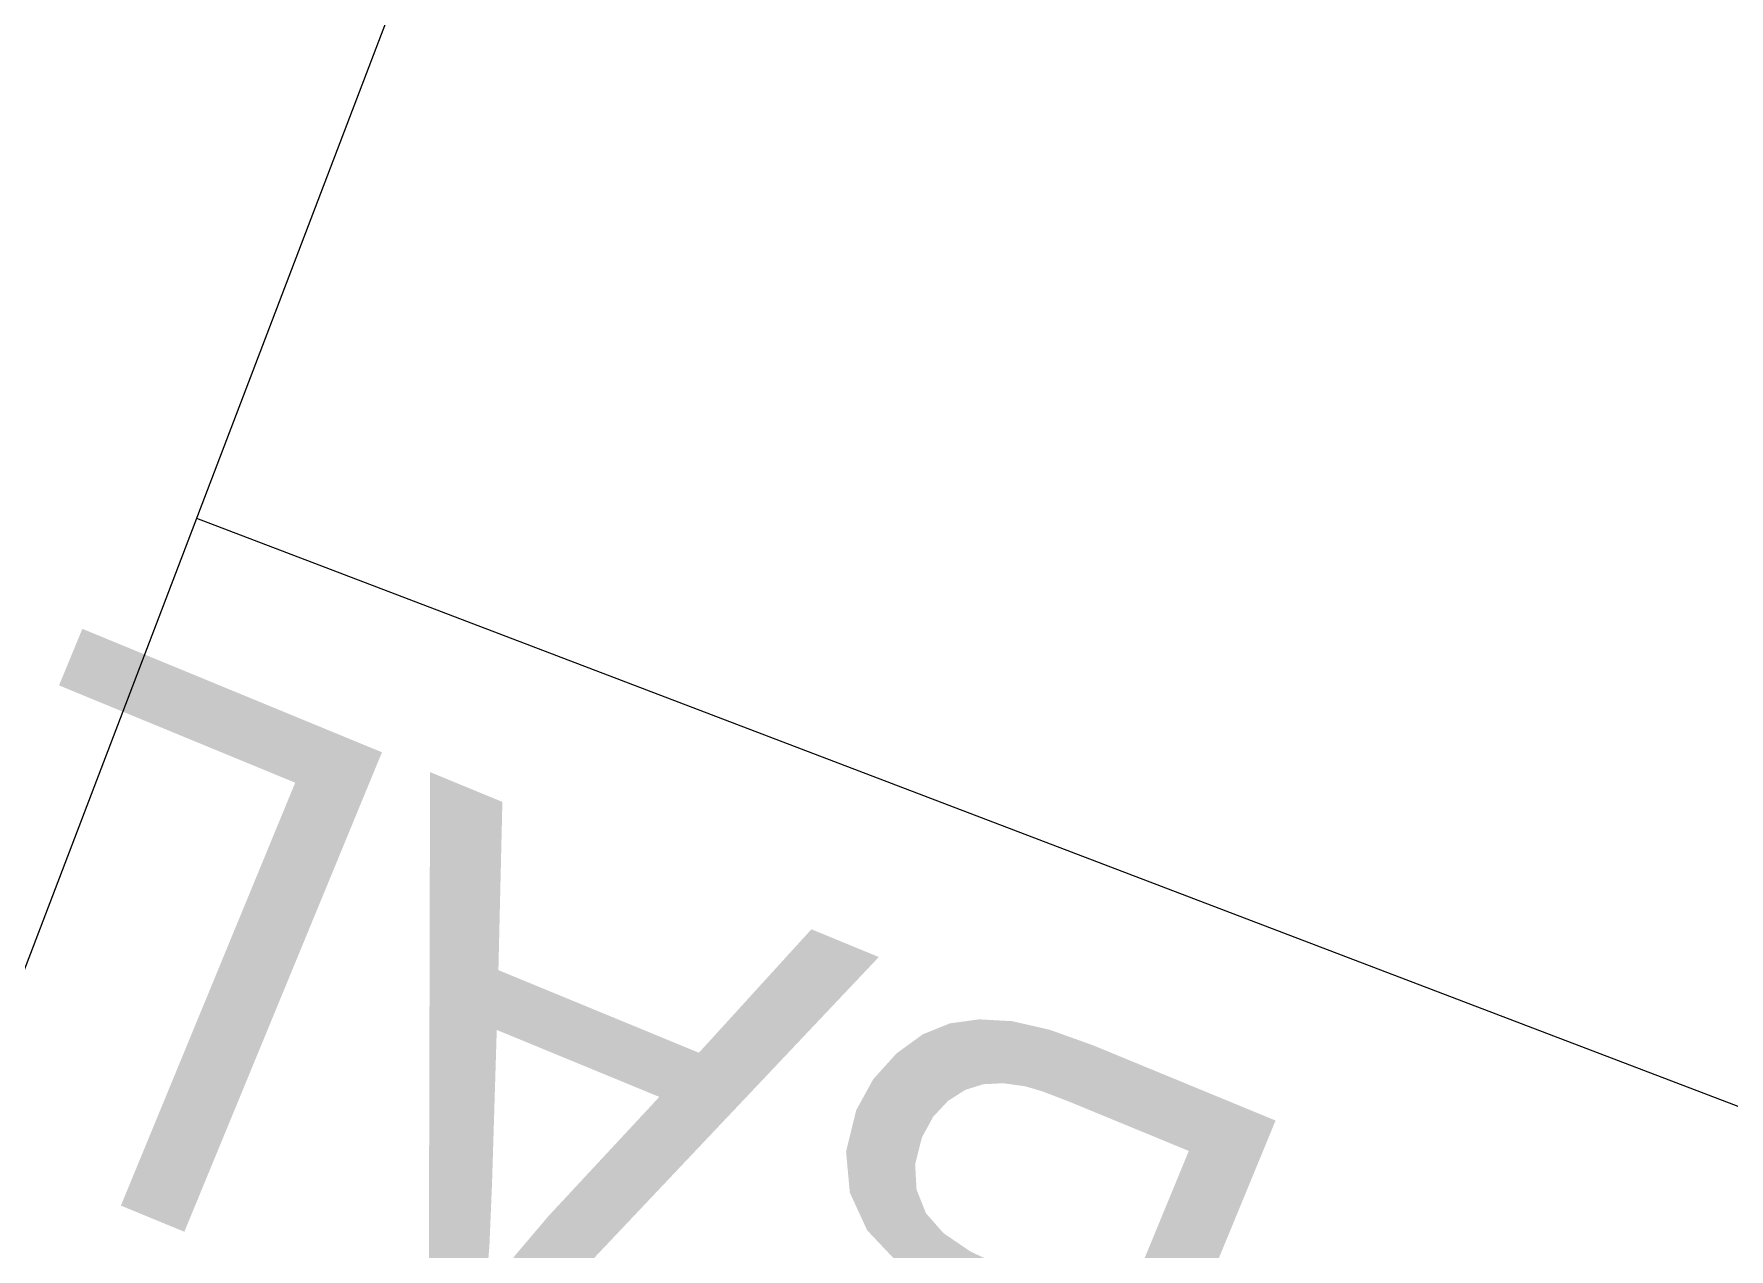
# Model space of a CAD drawing. Header units: inches. Extents: x 0.0008 to 0.0144, y 0.0003 to 0.0113.
# Drawn here: x 0.0085852 to 0.008746, y 0.0072396 to 0.0073549 of the extents above; entities that cross this region are included whole.
import ezdxf

# ---------------------------------------------------------------- set-up
doc = ezdxf.new("R2010")
doc.units = ezdxf.units.IN
doc.header["$MEASUREMENT"] = 0
doc.layers.add('Standard', color=7, linetype='Continuous')

# ---------------------------------------------------------------- blocks, each defined once
blk = doc.blocks.new('*U555')
at = {"color": 7, "linetype": 'ByBlock'}
for points in [[(0.2202672045093049, 0.1842437153758519), (0.2202556833938557, 0.1844240108162241), (0.2202672045093049, 0.1844286943719284)], [(0.2202710810448472, 0.1842461840627383), (0.2202672045093049, 0.1844286943719284), (0.2202710810448472, 0.1844302702584155)], [(0.2202884612455747, 0.1842572522634942), (0.2202710810448472, 0.1844302702584155), (0.2202884612455747, 0.1844326654219814)], [(0.220308449199582, 0.1842699811548988), (0.2202884612455747, 0.1844326654219814), (0.220308449199582, 0.1844354199597422)], [(0.2203203745167492, 0.1842737200859011), (0.220308449199582, 0.1844354199597422), (0.2203203745167492, 0.1844370633863998)], [(0.2203415567619187, 0.1842803613309139), (0.2203203745167492, 0.1844370633863998), (0.2203415567619187, 0.1844399825092954)], [(0.2203997661137673, 0.1842859761303362), (0.2203997661137673, 0.1844367648677313), (0.2204162392515472, 0.1842837126659838)], [(0.2204162392515472, 0.1842837126659838), (0.2204162392515472, 0.1844358542811824), (0.2204217508222975, 0.1842829553576868)], [(0.2204217508222975, 0.1842829553576868), (0.2204217508222975, 0.184435549617781), (0.2204530801549484, 0.1842786506023582)], [(0.2204530801549484, 0.1842786506023582), (0.2204530801549484, 0.1844283537896742), (0.2204832754664352, 0.1842695529729075)], [(0.220187619106731, 0.1837377018736956), (0.2201652085458488, 0.1843742424986391), (0.220187619106731, 0.184390515553373)], [(0.2201909656963373, 0.1841042018768227), (0.220187619106731, 0.184390515553373), (0.2201909656963373, 0.1843929456235583)], [(0.2202040362115968, 0.1841555052090582), (0.2201909656963373, 0.1843929456235583), (0.2202040362115968, 0.1844024365600563)], [(0.2202058467709996, 0.1841588359139533), (0.2202040362115968, 0.1844024365600563), (0.2202058467709996, 0.1844037512675469)], [(0.2202136230433575, 0.1841731411438), (0.2202058467709996, 0.1844037512675469), (0.2202136230433575, 0.1844069124722862)], [(0.2202260837242178, 0.1841960638110564), (0.2202136230433575, 0.1844069124722862), (0.2202260837242178, 0.1844119779794569)], [(0.2202310553609347, 0.1842052096334605), (0.2202260837242178, 0.1844119779794569), (0.2202310553609347, 0.1844139990456989)], [(0.2202523280131406, 0.1842278690681292), (0.2202310553609347, 0.1844139990456989), (0.2202523280131406, 0.1844226467892289)], [(0.2202556833938557, 0.1842314431889941), (0.2202523280131406, 0.1844226467892289), (0.2202556833938557, 0.1844240108162241)], [(0.2204832754664352, 0.1842695529729075), (0.2204832754664352, 0.184421418427421), (0.2204957745490456, 0.1842657870895148)], [(0.2204957745490456, 0.1842657870895148), (0.2204957745490456, 0.1844185475954451), (0.2205119118674651, 0.1842595937147837)], [(0.2205119118674651, 0.1842595937147837), (0.2205119118674651, 0.1844148411210448), (0.2205593952778093, 0.1842413699587588)], [(0.2205593952778093, 0.1842413699587588), (0.2205593952778093, 0.1843978517393808), (0.2205800103641234, 0.1842328739349936)], [(0.2205800103641234, 0.1842328739349936), (0.2205800103641234, 0.1843904757407555), (0.2206155980597841, 0.1842182073018554)], [(0.2201424988888382, 0.1838568950740095), (0.2201147077586708, 0.1843268394946832), (0.2201424988888382, 0.1843577522602437)], [(0.2201464301161116, 0.1838527392158429), (0.2201424988888382, 0.1843577522602437), (0.2201464301161116, 0.1843606068553129)], [(0.2201424988888382, 0.1838568950740095), (0.2201424988888382, 0.1843577522602437), (0.2201464301161116, 0.1838527392158429)], [(0.2201474779958753, 0.1838516314600785), (0.2201464301161116, 0.1843606068553129), (0.2201474779958753, 0.1843613677557133)], [(0.2201464301161116, 0.1838527392158429), (0.2201464301161116, 0.1843606068553129), (0.2201474779958753, 0.1838516314600785)], [(0.2201478268311919, 0.1838512626922616), (0.2201474779958753, 0.1843613677557133), (0.2201478268311919, 0.1843616210566561)], [(0.2201474779958753, 0.1838516314600785), (0.2201474779958753, 0.1843613677557133), (0.2201478268311919, 0.1838512626922616)], [(0.2201652085458488, 0.1837370663641997), (0.2201478268311919, 0.1843616210566561), (0.2201652085458488, 0.1843742424986391)], [(0.2206155980597841, 0.1842182073018554), (0.2206155980597841, 0.1843777426000704), (0.22062719586717, 0.1842134275378674)], [(0.22062719586717, 0.1842134275378674), (0.22062719586717, 0.1843729628360823), (0.2206833986491448, 0.184190264880964)], [(0.2206833986491448, 0.184190264880964), (0.2206833986491448, 0.184349800179179), (0.2208471646649837, 0.1841227725628967)], [(0.2201147077586708, 0.1838862741933616), (0.2200863302960028, 0.1842952745368937), (0.2201147077586708, 0.1843268394946832)], [(0.2201147077586708, 0.1838862741933616), (0.2201147077586708, 0.1843268394946832), (0.2201424988888382, 0.1838568950740095)], [(0.2200720189469194, 0.1839314022499712), (0.2200577333209651, 0.1842431233430912), (0.2200720189469194, 0.1842691754848562)], [(0.2200734828718419, 0.1839298546761676), (0.2200720189469194, 0.1842691754848562), (0.2200734828718419, 0.1842718451879365)], [(0.2200720189469194, 0.1839314022499712), (0.2200720189469194, 0.1842691754848562), (0.2200734828718419, 0.1839298546761676)], [(0.2200832958347965, 0.183919480999095), (0.2200734828718419, 0.1842718451879365), (0.2200832958347965, 0.18428974070773)], [(0.2200734828718419, 0.1839298546761676), (0.2200734828718419, 0.1842718451879365), (0.2200832958347965, 0.183919480999095)], [(0.2200863302960028, 0.1839162731483378), (0.2200832958347965, 0.18428974070773), (0.2200863302960028, 0.1842952745368937)], [(0.2200832958347965, 0.183919480999095), (0.2200832958347965, 0.18428974070773), (0.2200863302960028, 0.1839162731483378)], [(0.2200863302960028, 0.1839162731483378), (0.2200863302960028, 0.1842952745368937), (0.2201147077586708, 0.1838862741933616)], [(0.2200478626506572, 0.1839838958485952), (0.2200455126469084, 0.1842208369739808), (0.2200478626506572, 0.1842251225846365)], [(0.2200577333209651, 0.1839624460783295), (0.2200478626506572, 0.1842251225846365), (0.2200577333209651, 0.1842431233430912)], [(0.2200478626506572, 0.1839838958485952), (0.2200478626506572, 0.1842251225846365), (0.2200577333209651, 0.1839624460783295)], [(0.2200577333209651, 0.1839624460783295), (0.2200577333209651, 0.1842431233430912), (0.2200720189469194, 0.1839314022499712)], [(0.2200432557570351, 0.1839939070035371), (0.2200309651907702, 0.1841614215314138), (0.2200432557570351, 0.1842116192723171)], [(0.2200455126469084, 0.1839890025980826), (0.2200432557570351, 0.1842116192723171), (0.2200455126469084, 0.1842208369739808)], [(0.2200432557570351, 0.1839939070035371), (0.2200432557570351, 0.1842116192723171), (0.2200455126469084, 0.1839890025980826)], [(0.2200455126469084, 0.1839890025980826), (0.2200455126469084, 0.1842208369739808), (0.2200478626506572, 0.1839838958485952)], [(0.2200279967220233, 0.1840460782733984), (0.2200211070263368, 0.184121158326827), (0.2200279967220233, 0.1841492975639882)], [(0.2200292035394543, 0.1840329270514405), (0.2200279967220233, 0.1841492975639882), (0.2200292035394543, 0.1841542265076521)], [(0.2200279967220233, 0.1840460782733984), (0.2200279967220233, 0.1841492975639882), (0.2200292035394543, 0.1840329270514405)], [(0.2200301759242698, 0.1840223305451181), (0.2200292035394543, 0.1841542265076521), (0.2200301759242698, 0.1841581979699895)], [(0.2200292035394543, 0.1840329270514405), (0.2200292035394543, 0.1841542265076521), (0.2200301759242698, 0.1840223305451181)], [(0.2200309651907702, 0.1840206154047492), (0.2200301759242698, 0.1841581979699895), (0.2200309651907702, 0.1841614215314138)], [(0.2200301759242698, 0.1840223305451181), (0.2200301759242698, 0.1841581979699895), (0.2200309651907702, 0.1840206154047492)], [(0.2200309651907702, 0.1840206154047492), (0.2200309651907702, 0.1841614215314138), (0.2200432557570351, 0.1839939070035371)], [(0.2208471646649837, 0.1836886488865228), (0.2206833986491448, 0.183725404259188), (0.2208471646649837, 0.1841227725628967)], [(0.2202260837242178, 0.1837387926375455), (0.2202260837242178, 0.1839584928609937), (0.2202310553609347, 0.1837376955489434)], [(0.2202310553609347, 0.1837376955489434), (0.2202310553609347, 0.1839528482147734), (0.2202523280131406, 0.1837330013233592)], [(0.2202523280131406, 0.1837330013233592), (0.2202523280131406, 0.1839286958877422), (0.2202556833938557, 0.1837322608931653)], [(0.2202556833938557, 0.1837322608931653), (0.2202556833938557, 0.1839248862897869), (0.2202672045093049, 0.1837297185343481)], [(0.2202672045093049, 0.1837297185343481), (0.2202672045093049, 0.1839170079622362), (0.2202710810448472, 0.1837288631011777)], [(0.2202710810448472, 0.1837288631011777), (0.2202710810448472, 0.1839143571237042), (0.2202884612455747, 0.1837250278209256)], [(0.2202884612455747, 0.1837250278209256), (0.2202884612455747, 0.1839024722576222), (0.220308449199582, 0.1837176007637182)], [(0.220308449199582, 0.1837176007637182), (0.220308449199582, 0.183888804167112), (0.2203203745167492, 0.1837131695941854)], [(0.2203203745167492, 0.1837131695941854), (0.2203203745167492, 0.1838806494398024), (0.2203415567619187, 0.1837052987662558)], [(0.2203415567619187, 0.1837052987662558), (0.2203415567619187, 0.1838706749405395), (0.2203519223538431, 0.1837014471542207)], [(0.2203519223538431, 0.1837014471542207), (0.2203519223538431, 0.1838657938909538), (0.2203773719748238, 0.1836919906690365)], [(0.2200211070263368, 0.1832846595177851), (0.219982897323663, 0.1837955270602899), (0.2200211070263368, 0.1838151001797804)], [(0.2200279967220233, 0.1832791884542543), (0.2200211070263368, 0.1838151001797804), (0.2200279967220233, 0.1838186294623314)], [(0.2200211070263368, 0.1832846595177851), (0.2200211070263368, 0.1838151001797804), (0.2200279967220233, 0.1832791884542543)], [(0.2200292035394543, 0.183575965535785), (0.2200279967220233, 0.1838186294623314), (0.2200292035394543, 0.183819247660855)], [(0.2200301759242698, 0.1835796141255021), (0.2200292035394543, 0.183819247660855), (0.2200301759242698, 0.1838197457700486)], [(0.2200309651907702, 0.1835825756172817), (0.2200301759242698, 0.1838197457700486), (0.2200309651907702, 0.1838201500759301)], [(0.2200432557570351, 0.183628692373711), (0.2200309651907702, 0.1838201500759301), (0.2200432557570351, 0.183826445982605)], [(0.2200455126469084, 0.1836326581230903), (0.2200432557570351, 0.183826445982605), (0.2200455126469084, 0.1838276020862142)], [(0.2200478626506572, 0.1836367874897991), (0.2200455126469084, 0.1838276020862142), (0.2200478626506572, 0.1838288058878917)], [(0.2200577333209651, 0.1836541319801571), (0.2200478626506572, 0.1838288058878917), (0.2200577333209651, 0.1838338621902408)], [(0.2200720189469194, 0.1836792343180828), (0.2200577333209651, 0.1838338621902408), (0.2200720189469194, 0.1838366212908981)], [(0.2200734828718419, 0.1836818066896554), (0.2200720189469194, 0.1838366212908981), (0.2200734828718419, 0.1838369040307815)], [(0.2200832958347965, 0.1836902599208774), (0.2200734828718419, 0.1838369040307815), (0.2200832958347965, 0.1838387992891779)], [(0.2200863302960028, 0.1836928739124241), (0.2200832958347965, 0.1838387992891779), (0.2200863302960028, 0.1838393853596753)], [(0.2201147077586708, 0.1837173192562551), (0.2200863302960028, 0.1838393853596753), (0.2201147077586708, 0.183844866132877)], [(0.2201424988888382, 0.1837281863036416), (0.2201147077586708, 0.183844866132877), (0.2201424988888382, 0.1838502336628514)], [(0.2201464301161116, 0.1837297235147161), (0.2201424988888382, 0.1838502336628514), (0.2201464301161116, 0.1838509929331689)], [(0.2201474779958753, 0.1837301332626817), (0.2201464301161116, 0.1838509929331689), (0.2201474779958753, 0.1838511953188224)], [(0.2201478268311919, 0.1837302696662714), (0.2201474779958753, 0.1838511953188224), (0.2201478268311919, 0.1838512626922616)], [(0.2203773719748238, 0.1836919906690365), (0.2203773719748238, 0.18385380992874), (0.2203997661137673, 0.1836827614505037)], [(0.2203997661137673, 0.1836827614505037), (0.2203997661137673, 0.183843264761285), (0.2204162392515472, 0.1836759724335706)], [(0.2204162392515472, 0.1836759724335706), (0.2204162392515472, 0.1838355077317855), (0.2204217508222975, 0.183673700969102)], [(0.2204217508222975, 0.183673700969102), (0.2204217508222975, 0.183833236267317), (0.2204530801549484, 0.1836607893202885)], [(0.2204530801549484, 0.1836607893202885), (0.2204530801549484, 0.1838203246185034), (0.2204832754664352, 0.1836483450316699)], [(0.219982897323663, 0.1833150015996898), (0.2199489654745852, 0.1837631009770829), (0.219982897323663, 0.1837955270602899)], [(0.219982897323663, 0.1833150015996898), (0.219982897323663, 0.1837955270602899), (0.2200211070263368, 0.1832846595177851)], [(0.2204832754664352, 0.1836483450316699), (0.2204832754664352, 0.1838078803298849), (0.2204957745490456, 0.1836431938282608)], [(0.2204957745490456, 0.1836431938282608), (0.2204957745490456, 0.1838027291264757), (0.2205119118674651, 0.1836365432113917)], [(0.2205119118674651, 0.1836365432113917), (0.2205119118674651, 0.1837960785096067), (0.2205593952778093, 0.1836169740387679)], [(0.2205593952778093, 0.1836169740387679), (0.2205593952778093, 0.1837765093369828), (0.2205800103641234, 0.1836084780150027)], [(0.2199249064884939, 0.18337507798255), (0.2198954906363145, 0.183690184175047), (0.2199249064884939, 0.1837401096369091)], [(0.2199489654745852, 0.1833419466652583), (0.2199249064884939, 0.1837401096369091), (0.2199489654745852, 0.1837631009770829)], [(0.2199249064884939, 0.18337507798255), (0.2199249064884939, 0.1837401096369091), (0.2199489654745852, 0.1833419466652583)], [(0.2199489654745852, 0.1833419466652583), (0.2199489654745852, 0.1837631009770829), (0.219982897323663, 0.1833150015996898)], [(0.2205800103641234, 0.1836084780150027), (0.2205800103641234, 0.1837680133132177), (0.2206155980597841, 0.1835938113818645)], [(0.2206155980597841, 0.1835938113818645), (0.2206155980597841, 0.1837533466800794), (0.22062719586717, 0.1835890316178765)], [(0.2198851675267932, 0.1834480411742191), (0.2198681055468932, 0.183606147009021), (0.2198851675267932, 0.1836726634856051)], [(0.2198954906363145, 0.1834155861705619), (0.2198851675267932, 0.1836726634856051), (0.2198954906363145, 0.183690184175047)], [(0.2198851675267932, 0.1834480411742191), (0.2198851675267932, 0.1836726634856051), (0.2198954906363145, 0.1834155861705619)], [(0.2198954906363145, 0.1834155861705619), (0.2198954906363145, 0.183690184175047), (0.2199249064884939, 0.18337507798255)], [(0.2198681055468932, 0.1835016826297235), (0.2198639967836505, 0.1835901289117298), (0.2198681055468932, 0.183606147009021)], [(0.2198681055468932, 0.1835016826297235), (0.2198681055468932, 0.183606147009021), (0.2198851675267932, 0.1834480411742191)], [(0.2200279967220233, 0.1832791884542543), (0.2200279967220233, 0.183571437306221), (0.2200292035394543, 0.183278230128207)], [(0.22062719586717, 0.1831549079415025), (0.2206155980597841, 0.1835608902417547), (0.22062719586717, 0.1835890316178765)], [(0.2206155980597841, 0.1831267665653808), (0.2205800103641234, 0.1834745388569136), (0.2206155980597841, 0.1835608902417547)], [(0.2200292035394543, 0.183278230128207), (0.2200292035394543, 0.1835164095179629), (0.2200301759242698, 0.1832774579636087)], [(0.2200301759242698, 0.1832774579636087), (0.2200301759242698, 0.1835137541595591), (0.2200309651907702, 0.1832768312120999)], [(0.2200309651907702, 0.1832768312120999), (0.2200309651907702, 0.1835115988549909), (0.2200432557570351, 0.1832706866048354)], [(0.2200432557570351, 0.1832706866048354), (0.2200432557570351, 0.1834780361564595), (0.2200455126469084, 0.183269558284007)], [(0.2200455126469084, 0.183269558284007), (0.2200455126469084, 0.1834718731113398), (0.2200478626506572, 0.1832683834113611)], [(0.2200478626506572, 0.1832683834113611), (0.2200478626506572, 0.1834654557937265), (0.2200577333209651, 0.1832634486190031)], [(0.2200577333209651, 0.1832634486190031), (0.2200577333209651, 0.1834539180634183), (0.2200720189469194, 0.1832563065916039)], [(0.2205800103641234, 0.1830404151805397), (0.2205593952778093, 0.1834245176004431), (0.2205800103641234, 0.1834745388569136)], [(0.2200720189469194, 0.1832563065916039), (0.2200720189469194, 0.1834372197344901), (0.2200734828718419, 0.183255574709645)], [(0.2200734828718419, 0.183255574709645), (0.2200734828718419, 0.1834355085669179), (0.2200832958347965, 0.1832506687677903)], [(0.2200832958347965, 0.1832506687677903), (0.2200832958347965, 0.1834240382901726), (0.2200863302960028, 0.1832491517040546)], [(0.2200863302960028, 0.1832491517040546), (0.2200863302960028, 0.183422095233171), (0.2201147077586708, 0.1832349645332197)], [(0.2205593952778093, 0.1830489112043048), (0.2205119118674651, 0.1833093019854931), (0.2205593952778093, 0.1834245176004431)], [(0.2205593952778093, 0.1830489112043048), (0.2205593952778093, 0.1834245176004431), (0.2205800103641234, 0.1830404151805397)], [(0.2201147077586708, 0.1832349645332197), (0.2201147077586708, 0.1834039242882243), (0.2201424988888382, 0.1832210704963923)], [(0.2201424988888382, 0.1832210704963923), (0.2201424988888382, 0.183386128789656), (0.2201464301161116, 0.1832191050989369)], [(0.2201464301161116, 0.1832191050989369), (0.2201464301161116, 0.1833836115063036), (0.2201474779958753, 0.1832186732398974)], [(0.2201474779958753, 0.1832186732398974), (0.2201474779958753, 0.1833829405172966), (0.2201478268311919, 0.1832185294756125)], [(0.2201478268311919, 0.1832185294756125), (0.2201478268311919, 0.1833827810097482), (0.2201652085458488, 0.1832113660100536)], [(0.2201652085458488, 0.1832113660100536), (0.2201652085458488, 0.1833748330911765), (0.220187619106731, 0.1832021300236044)], [(0.220187619106731, 0.1832021300236044), (0.220187619106731, 0.1833645856951885), (0.2201909656963373, 0.1832007508052789)], [(0.2201909656963373, 0.1832007508052789), (0.2201909656963373, 0.1833630554421491), (0.2202040362115968, 0.1831953640993211)], [(0.2202040362115968, 0.1831953640993211), (0.2202040362115968, 0.1833570788516329), (0.2202058467709996, 0.1831946179197767)], [(0.2202058467709996, 0.1831946179197767), (0.2202058467709996, 0.1833562509598519), (0.2202136230433575, 0.1831914131117177)], [(0.2202136230433575, 0.1831914131117177), (0.2202136230433575, 0.1833526952013602), (0.2202260837242178, 0.1831862777346882)], [(0.2202260837242178, 0.1831862777346882), (0.2202260837242178, 0.1833469974621681), (0.2202310553609347, 0.1831842287913534)], [(0.2202310553609347, 0.1831842287913534), (0.2202310553609347, 0.183344724144226), (0.2202523280131406, 0.1831754617672461)], [(0.2202523280131406, 0.1831754617672461), (0.2202523280131406, 0.183334997065461), (0.2202556833938557, 0.1831740789258715)], [(0.2202556833938557, 0.1831740789258715), (0.2202556833938557, 0.1833336142240864), (0.2202672045093049, 0.1831693307686643)], [(0.2202672045093049, 0.1831693307686643), (0.2202672045093049, 0.1833288660668793), (0.2202710810448472, 0.1831677331455648)], [(0.2202710810448472, 0.1831677331455648), (0.2202710810448472, 0.1833272684437798), (0.2202884612455747, 0.1831605703039364)], [(0.2202884612455747, 0.1831605703039364), (0.2202884612455747, 0.1833201056021513), (0.220308449199582, 0.1831523327380259)], [(0.220308449199582, 0.1831523327380259), (0.220308449199582, 0.1833118680362408), (0.2203203745167492, 0.1831474179985717)], [(0.2203203745167492, 0.1831474179985717), (0.2203203745167492, 0.1833069532967866), (0.2203415567619187, 0.1831386882336016)], [(0.2203415567619187, 0.1831386882336016), (0.2203415567619187, 0.1832982235318165), (0.2203519223538431, 0.1831344162982826)], [(0.2203519223538431, 0.1831344162982826), (0.2203519223538431, 0.1832939515964975), (0.2203773719748238, 0.1831239278345734)], [(0.2203773719748238, 0.1831239278345734), (0.2203773719748238, 0.1832834631327883), (0.2203997661137673, 0.1831146986160407)], [(0.2205119118674651, 0.1830684803769287), (0.2204957745490456, 0.1832701457612063), (0.2205119118674651, 0.1833093019854931)], [(0.2205119118674651, 0.1830684803769287), (0.2205119118674651, 0.1833093019854931), (0.2205593952778093, 0.1830489112043048)], [(0.2203997661137673, 0.1831146986160407), (0.2203997661137673, 0.1832742339142556), (0.2204162392515472, 0.1831079095991076)], [(0.2204162392515472, 0.1831079095991076), (0.2204162392515472, 0.1832674448973225), (0.2204217508222975, 0.183105638134639)], [(0.2204217508222975, 0.183105638134639), (0.2204217508222975, 0.1832651734328539), (0.2204530801549484, 0.1830927264858254)], [(0.2204530801549484, 0.1830927264858254), (0.2204530801549484, 0.1832522617840403), (0.2204832754664352, 0.1830802821972069)], [(0.2204957745490456, 0.1830751309937977), (0.2204832754664352, 0.1832398174954218), (0.2204957745490456, 0.1832701457612063)], [(0.2204957745490456, 0.1830751309937977), (0.2204957745490456, 0.1832701457612063), (0.2205119118674651, 0.1830684803769287)], [(0.2204832754664352, 0.1830802821972069), (0.2204832754664352, 0.1832398174954218), (0.2204957745490456, 0.1830751309937977)]]:
    blk.add_solid(points, dxfattribs=at)
at = {"color": 7, "linetype": 'ByBlock', "extrusion": (0, 0, -1)}
for points in [[(-0.2202672045093049, 0.1842437153758519), (-0.2202672045093049, 0.1844286943719284), (-0.2202710810448472, 0.1842461840627383)], [(-0.2202710810448472, 0.1842461840627383), (-0.2202710810448472, 0.1844302702584155), (-0.2202884612455747, 0.1842572522634942)], [(-0.2202884612455747, 0.1842572522634942), (-0.2202884612455747, 0.1844326654219814), (-0.220308449199582, 0.1842699811548988)], [(-0.220308449199582, 0.1842699811548988), (-0.220308449199582, 0.1844354199597422), (-0.2203203745167492, 0.1842737200859011)], [(-0.2203203745167492, 0.1842737200859011), (-0.2203203745167492, 0.1844370633863998), (-0.2203415567619187, 0.1842803613309139)], [(-0.2203415567619187, 0.1842803613309139), (-0.2203415567619187, 0.1844399825092954), (-0.2203519223538431, 0.1842836112430512)], [(-0.2203519223538431, 0.1842836112430512), (-0.2203415567619187, 0.1844399825092954), (-0.2203519223538431, 0.1844394095298969)], [(-0.2203519223538431, 0.1842836112430512), (-0.2203519223538431, 0.1844394095298969), (-0.2203773719748238, 0.1842848692019817)], [(-0.2203773719748238, 0.1842848692019817), (-0.2203519223538431, 0.1844394095298969), (-0.2203773719748238, 0.1844380027497892)], [(-0.2203773719748238, 0.1842848692019817), (-0.2203773719748238, 0.1844380027497892), (-0.2203997661137673, 0.1842859761303362)], [(-0.2203997661137673, 0.1842859761303362), (-0.2203773719748238, 0.1844380027497892), (-0.2203997661137673, 0.1844367648677313)], [(-0.2204162392515472, 0.1842837126659838), (-0.2203997661137673, 0.1844367648677313), (-0.2204162392515472, 0.1844358542811824)], [(-0.2204217508222975, 0.1842829553576868), (-0.2204162392515472, 0.1844358542811824), (-0.2204217508222975, 0.184435549617781)], [(-0.2204530801549484, 0.1842786506023582), (-0.2204217508222975, 0.184435549617781), (-0.2204530801549484, 0.1844283537896742)], [(-0.2204832754664352, 0.1842695529729075), (-0.2204530801549484, 0.1844283537896742), (-0.2204832754664352, 0.184421418427421)], [(-0.220187619106731, 0.1840910661132343), (-0.220187619106731, 0.184390515553373), (-0.2201909656963373, 0.1841042018768227)], [(-0.2201909656963373, 0.1841042018768227), (-0.2201909656963373, 0.1843929456235583), (-0.2202040362115968, 0.1841555052090582)], [(-0.2202040362115968, 0.1841555052090582), (-0.2202040362115968, 0.1844024365600563), (-0.2202058467709996, 0.1841588359139533)], [(-0.2202058467709996, 0.1841588359139533), (-0.2202058467709996, 0.1844037512675469), (-0.2202136230433575, 0.1841731411438)], [(-0.2202136230433575, 0.1841731411438), (-0.2202136230433575, 0.1844069124722862), (-0.2202260837242178, 0.1841960638110564)], [(-0.2202260837242178, 0.1841960638110564), (-0.2202260837242178, 0.1844119779794569), (-0.2202310553609347, 0.1842052096334605)], [(-0.2202310553609347, 0.1842052096334605), (-0.2202310553609347, 0.1844139990456989), (-0.2202523280131406, 0.1842278690681292)], [(-0.2202523280131406, 0.1842278690681292), (-0.2202523280131406, 0.1844226467892289), (-0.2202556833938557, 0.1842314431889941)], [(-0.2202556833938557, 0.1842314431889941), (-0.2202556833938557, 0.1844240108162241), (-0.2202672045093049, 0.1842437153758519)], [(-0.2204957745490456, 0.1842657870895148), (-0.2204832754664352, 0.184421418427421), (-0.2204957745490456, 0.1844185475954451)], [(-0.2205119118674651, 0.1842595937147837), (-0.2204957745490456, 0.1844185475954451), (-0.2205119118674651, 0.1844148411210448)], [(-0.2205593952778093, 0.1842413699587588), (-0.2205119118674651, 0.1844148411210448), (-0.2205593952778093, 0.1843978517393808)], [(-0.2205800103641234, 0.1842328739349936), (-0.2205593952778093, 0.1843978517393808), (-0.2205800103641234, 0.1843904757407555)], [(-0.2206155980597841, 0.1842182073018554), (-0.2205800103641234, 0.1843904757407555), (-0.2206155980597841, 0.1843777426000704)], [(-0.2201478268311919, 0.1837302696662714), (-0.2201478268311919, 0.1843616210566561), (-0.2201652085458488, 0.1837370663641997)], [(-0.2201652085458488, 0.1837370663641997), (-0.2201652085458488, 0.1843742424986391), (-0.220187619106731, 0.1837377018736956)], [(-0.22062719586717, 0.1842134275378674), (-0.2206155980597841, 0.1843777426000704), (-0.22062719586717, 0.1843729628360823)], [(-0.2206833986491448, 0.184190264880964), (-0.22062719586717, 0.1843729628360823), (-0.2206833986491448, 0.184349800179179)], [(-0.2208471646649837, 0.1841227725628967), (-0.2206833986491448, 0.184349800179179), (-0.2208471646649837, 0.1842823078611117)], [(-0.2208471646649837, 0.1836886488865228), (-0.2208471646649837, 0.1842823078611117), (-0.2210563051266215, 0.1841961155306377)], [(-0.220187619106731, 0.1837377018736956), (-0.220187619106731, 0.1840910661132343), (-0.2201909656963373, 0.1837377967749113)], [(-0.2201909656963373, 0.1837377967749113), (-0.220187619106731, 0.1840910661132343), (-0.2201909656963373, 0.184029748491907)], [(-0.2201909656963373, 0.1837377967749113), (-0.2201909656963373, 0.184029748491907), (-0.2202040362115968, 0.1837381674232234)], [(-0.2202040362115968, 0.1837381674232234), (-0.2201909656963373, 0.184029748491907), (-0.2202040362115968, 0.1839968040811375)], [(-0.2202040362115968, 0.1837381674232234), (-0.2202040362115968, 0.1839968040811375), (-0.2202058467709996, 0.1837382187663245)], [(-0.2202058467709996, 0.1837382187663245), (-0.2202040362115968, 0.1839968040811375), (-0.2202058467709996, 0.1839922405416363)], [(-0.2202058467709996, 0.1837382187663245), (-0.2202058467709996, 0.1839922405416363), (-0.2202136230433575, 0.1837384392826673)], [(-0.2202136230433575, 0.1837384392826673), (-0.2202058467709996, 0.1839922405416363), (-0.2202136230433575, 0.1839726403418182)], [(-0.2202136230433575, 0.1837384392826673), (-0.2202136230433575, 0.1839726403418182), (-0.2202260837242178, 0.1837387926375455)], [(-0.2202260837242178, 0.1837387926375455), (-0.2202136230433575, 0.1839726403418182), (-0.2202260837242178, 0.1839584928609937)], [(-0.2202310553609347, 0.1837376955489434), (-0.2202260837242178, 0.1839584928609937), (-0.2202310553609347, 0.1839528482147734)], [(-0.2202523280131406, 0.1837330013233592), (-0.2202310553609347, 0.1839528482147734), (-0.2202523280131406, 0.1839286958877422)], [(-0.2202556833938557, 0.1837322608931653), (-0.2202523280131406, 0.1839286958877422), (-0.2202556833938557, 0.1839248862897869)], [(-0.2202672045093049, 0.1837297185343481), (-0.2202556833938557, 0.1839248862897869), (-0.2202672045093049, 0.1839170079622362)], [(-0.2202710810448472, 0.1837288631011777), (-0.2202672045093049, 0.1839170079622362), (-0.2202710810448472, 0.1839143571237042)], [(-0.2202884612455747, 0.1837250278209256), (-0.2202710810448472, 0.1839143571237042), (-0.2202884612455747, 0.1839024722576222)], [(-0.220308449199582, 0.1837176007637182), (-0.2202884612455747, 0.1839024722576222), (-0.220308449199582, 0.183888804167112)], [(-0.2203203745167492, 0.1837131695941854), (-0.220308449199582, 0.183888804167112), (-0.2203203745167492, 0.1838806494398024)], [(-0.2203415567619187, 0.1837052987662558), (-0.2203203745167492, 0.1838806494398024), (-0.2203415567619187, 0.1838706749405395)], [(-0.2203519223538431, 0.1837014471542207), (-0.2203415567619187, 0.1838706749405395), (-0.2203519223538431, 0.1838657938909538)], [(-0.2203773719748238, 0.1836919906690365), (-0.2203519223538431, 0.1838657938909538), (-0.2203773719748238, 0.18385380992874)], [(-0.2200279967220233, 0.183571437306221), (-0.2200279967220233, 0.1838186294623314), (-0.2200292035394543, 0.183575965535785)], [(-0.2200292035394543, 0.183575965535785), (-0.2200292035394543, 0.183819247660855), (-0.2200301759242698, 0.1835796141255021)], [(-0.2200301759242698, 0.1835796141255021), (-0.2200301759242698, 0.1838197457700486), (-0.2200309651907702, 0.1835825756172817)], [(-0.2200309651907702, 0.1835825756172817), (-0.2200309651907702, 0.1838201500759301), (-0.2200432557570351, 0.183628692373711)], [(-0.2200432557570351, 0.183628692373711), (-0.2200432557570351, 0.183826445982605), (-0.2200455126469084, 0.1836326581230903)], [(-0.2200455126469084, 0.1836326581230903), (-0.2200455126469084, 0.1838276020862142), (-0.2200478626506572, 0.1836367874897991)], [(-0.2200478626506572, 0.1836367874897991), (-0.2200478626506572, 0.1838288058878917), (-0.2200577333209651, 0.1836541319801571)], [(-0.2200577333209651, 0.1836541319801571), (-0.2200577333209651, 0.1838338621902408), (-0.2200720189469194, 0.1836792343180828)], [(-0.2200720189469194, 0.1836792343180828), (-0.2200720189469194, 0.1838366212908981), (-0.2200734828718419, 0.1836818066896554)], [(-0.2200734828718419, 0.1836818066896554), (-0.2200734828718419, 0.1838369040307815), (-0.2200832958347965, 0.1836902599208774)], [(-0.2200832958347965, 0.1836902599208774), (-0.2200832958347965, 0.1838387992891779), (-0.2200863302960028, 0.1836928739124241)], [(-0.2200863302960028, 0.1836928739124241), (-0.2200863302960028, 0.1838393853596753), (-0.2201147077586708, 0.1837173192562551)], [(-0.2201147077586708, 0.1837173192562551), (-0.2201147077586708, 0.183844866132877), (-0.2201424988888382, 0.1837281863036416)], [(-0.2201424988888382, 0.1837281863036416), (-0.2201424988888382, 0.1838502336628514), (-0.2201464301161116, 0.1837297235147161)], [(-0.2201464301161116, 0.1837297235147161), (-0.2201464301161116, 0.1838509929331689), (-0.2201474779958753, 0.1837301332626817)], [(-0.2201474779958753, 0.1837301332626817), (-0.2201474779958753, 0.1838511953188224), (-0.2201478268311919, 0.1837302696662714)], [(-0.2203997661137673, 0.1836827614505037), (-0.2203773719748238, 0.18385380992874), (-0.2203997661137673, 0.183843264761285)], [(-0.2204162392515472, 0.1836759724335706), (-0.2203997661137673, 0.183843264761285), (-0.2204162392515472, 0.1838355077317855)], [(-0.2204217508222975, 0.183673700969102), (-0.2204162392515472, 0.1838355077317855), (-0.2204217508222975, 0.183833236267317)], [(-0.2204530801549484, 0.1836607893202885), (-0.2204217508222975, 0.183833236267317), (-0.2204530801549484, 0.1838203246185034)], [(-0.2204832754664352, 0.1836483450316699), (-0.2204530801549484, 0.1838203246185034), (-0.2204832754664352, 0.1838078803298849)], [(-0.2204957745490456, 0.1836431938282608), (-0.2204832754664352, 0.1838078803298849), (-0.2204957745490456, 0.1838027291264757)], [(-0.2205119118674651, 0.1836365432113917), (-0.2204957745490456, 0.1838027291264757), (-0.2205119118674651, 0.1837960785096067)], [(-0.2205593952778093, 0.1836169740387679), (-0.2205119118674651, 0.1837960785096067), (-0.2205593952778093, 0.1837765093369828)], [(-0.2205800103641234, 0.1836084780150027), (-0.2205593952778093, 0.1837765093369828), (-0.2205800103641234, 0.1837680133132177)], [(-0.2206155980597841, 0.1835938113818645), (-0.2205800103641234, 0.1837680133132177), (-0.2206155980597841, 0.1837533466800794)], [(-0.22062719586717, 0.1835890316178765), (-0.2206155980597841, 0.1837533466800794), (-0.22062719586717, 0.1837485669160914)], [(-0.22062719586717, 0.1831549079415025), (-0.22062719586717, 0.1837485669160914), (-0.2206833986491448, 0.1832912805828141)], [(-0.2206833986491448, 0.1832912805828141), (-0.22062719586717, 0.1837485669160914), (-0.2206833986491448, 0.183725404259188)], [(-0.2206833986491448, 0.1832912805828141), (-0.2206833986491448, 0.183725404259188), (-0.2208471646649837, 0.1836886488865228)], [(-0.2200292035394543, 0.183278230128207), (-0.2200279967220233, 0.183571437306221), (-0.2200292035394543, 0.1835164095179629)], [(-0.2206155980597841, 0.1831267665653808), (-0.2206155980597841, 0.1835608902417547), (-0.22062719586717, 0.1831549079415025)], [(-0.2200301759242698, 0.1832774579636087), (-0.2200292035394543, 0.1835164095179629), (-0.2200301759242698, 0.1835137541595591)], [(-0.2200309651907702, 0.1832768312120999), (-0.2200301759242698, 0.1835137541595591), (-0.2200309651907702, 0.1835115988549909)], [(-0.2200432557570351, 0.1832706866048354), (-0.2200309651907702, 0.1835115988549909), (-0.2200432557570351, 0.1834780361564595)], [(-0.2200455126469084, 0.183269558284007), (-0.2200432557570351, 0.1834780361564595), (-0.2200455126469084, 0.1834718731113398)], [(-0.2200478626506572, 0.1832683834113611), (-0.2200455126469084, 0.1834718731113398), (-0.2200478626506572, 0.1834654557937265)], [(-0.2200577333209651, 0.1832634486190031), (-0.2200478626506572, 0.1834654557937265), (-0.2200577333209651, 0.1834539180634183)], [(-0.2200720189469194, 0.1832563065916039), (-0.2200577333209651, 0.1834539180634183), (-0.2200720189469194, 0.1834372197344901)], [(-0.2205800103641234, 0.1830404151805397), (-0.2205800103641234, 0.1834745388569136), (-0.2206155980597841, 0.1831267665653808)], [(-0.2200734828718419, 0.183255574709645), (-0.2200720189469194, 0.1834372197344901), (-0.2200734828718419, 0.1834355085669179)], [(-0.2200832958347965, 0.1832506687677903), (-0.2200734828718419, 0.1834355085669179), (-0.2200832958347965, 0.1834240382901726)], [(-0.2200863302960028, 0.1832491517040546), (-0.2200832958347965, 0.1834240382901726), (-0.2200863302960028, 0.183422095233171)], [(-0.2201147077586708, 0.1832349645332197), (-0.2200863302960028, 0.183422095233171), (-0.2201147077586708, 0.1834039242882243)], [(-0.2201424988888382, 0.1832210704963923), (-0.2201147077586708, 0.1834039242882243), (-0.2201424988888382, 0.183386128789656)], [(-0.2201464301161116, 0.1832191050989369), (-0.2201424988888382, 0.183386128789656), (-0.2201464301161116, 0.1833836115063036)], [(-0.2201474779958753, 0.1832186732398974), (-0.2201464301161116, 0.1833836115063036), (-0.2201474779958753, 0.1833829405172966)], [(-0.2201478268311919, 0.1832185294756125), (-0.2201474779958753, 0.1833829405172966), (-0.2201478268311919, 0.1833827810097482)], [(-0.2201652085458488, 0.1832113660100536), (-0.2201478268311919, 0.1833827810097482), (-0.2201652085458488, 0.1833748330911765)], [(-0.220187619106731, 0.1832021300236044), (-0.2201652085458488, 0.1833748330911765), (-0.220187619106731, 0.1833645856951885)], [(-0.2201909656963373, 0.1832007508052789), (-0.220187619106731, 0.1833645856951885), (-0.2201909656963373, 0.1833630554421491)], [(-0.2202040362115968, 0.1831953640993211), (-0.2201909656963373, 0.1833630554421491), (-0.2202040362115968, 0.1833570788516329)], [(-0.2202058467709996, 0.1831946179197767), (-0.2202040362115968, 0.1833570788516329), (-0.2202058467709996, 0.1833562509598519)], [(-0.2202136230433575, 0.1831914131117177), (-0.2202058467709996, 0.1833562509598519), (-0.2202136230433575, 0.1833526952013602)], [(-0.2202260837242178, 0.1831862777346882), (-0.2202136230433575, 0.1833526952013602), (-0.2202260837242178, 0.1833469974621681)], [(-0.2202310553609347, 0.1831842287913534), (-0.2202260837242178, 0.1833469974621681), (-0.2202310553609347, 0.183344724144226)], [(-0.2202523280131406, 0.1831754617672461), (-0.2202310553609347, 0.183344724144226), (-0.2202523280131406, 0.183334997065461)], [(-0.2202556833938557, 0.1831740789258715), (-0.2202523280131406, 0.183334997065461), (-0.2202556833938557, 0.1833336142240864)], [(-0.2202672045093049, 0.1831693307686643), (-0.2202556833938557, 0.1833336142240864), (-0.2202672045093049, 0.1833288660668793)], [(-0.2202710810448472, 0.1831677331455648), (-0.2202672045093049, 0.1833288660668793), (-0.2202710810448472, 0.1833272684437798)], [(-0.2202884612455747, 0.1831605703039364), (-0.2202710810448472, 0.1833272684437798), (-0.2202884612455747, 0.1833201056021513)], [(-0.220308449199582, 0.1831523327380259), (-0.2202884612455747, 0.1833201056021513), (-0.220308449199582, 0.1833118680362408)], [(-0.2203203745167492, 0.1831474179985717), (-0.220308449199582, 0.1833118680362408), (-0.2203203745167492, 0.1833069532967866)], [(-0.2203415567619187, 0.1831386882336016), (-0.2203203745167492, 0.1833069532967866), (-0.2203415567619187, 0.1832982235318165)], [(-0.2203519223538431, 0.1831344162982826), (-0.2203415567619187, 0.1832982235318165), (-0.2203519223538431, 0.1832939515964975)], [(-0.2203773719748238, 0.1831239278345734), (-0.2203519223538431, 0.1832939515964975), (-0.2203773719748238, 0.1832834631327883)], [(-0.2203997661137673, 0.1831146986160407), (-0.2203773719748238, 0.1832834631327883), (-0.2203997661137673, 0.1832742339142556)], [(-0.2204162392515472, 0.1831079095991076), (-0.2203997661137673, 0.1832742339142556), (-0.2204162392515472, 0.1832674448973225)], [(-0.2204217508222975, 0.183105638134639), (-0.2204162392515472, 0.1832674448973225), (-0.2204217508222975, 0.1832651734328539)], [(-0.2204530801549484, 0.1830927264858254), (-0.2204217508222975, 0.1832651734328539), (-0.2204530801549484, 0.1832522617840403)], [(-0.2204832754664352, 0.1830802821972069), (-0.2204530801549484, 0.1832522617840403), (-0.2204832754664352, 0.1832398174954218)]]:
    blk.add_solid(points, dxfattribs=at)
blk = doc.blocks.new('*U556')
at = {"color": 7, "linetype": 'ByBlock'}
for points in [[(0.2190184735200075, 0.1836839659246725), (0.2190152454341495, 0.1836852963044608), (0.2190184735200075, 0.1850359599773415)], [(0.2190184735200075, 0.1836839659246725), (0.2190184735200075, 0.1850359599773415), (0.2191511634435691, 0.1836292808883452)], [(0.2191792160788218, 0.1844144948151309), (0.2191792160788218, 0.1849697137060936), (0.2191799327340385, 0.184414199462511)], [(0.2191799327340385, 0.184414199462511), (0.2191799327340385, 0.1849694183534737), (0.2191831928163571, 0.1844128558961328)], [(0.2191831928163571, 0.1844128558961328), (0.2191831928163571, 0.1845586459214789), (0.2191927916561472, 0.184408899959702)], [(0.2191927916561472, 0.184408899959702), (0.2191927916561472, 0.1845546899850481), (0.2192237408480066, 0.1843961449769896)], [(0.2192237408480066, 0.1843961449769896), (0.2192237408480066, 0.1845419350023358), (0.2193043509453865, 0.1843629234181459)], [(0.2193043509453865, 0.1843629234181459), (0.2193043509453865, 0.184508713443492), (0.2195709984975051, 0.1842530308906441)], [(0.2195709984975051, 0.1842530308906441), (0.2193043509453865, 0.184508713443492), (0.2195709984975051, 0.1843988209159902)], [(0.2196664681794232, 0.184131837523135), (0.2196664681794232, 0.1843594753282943), (0.2199376405317855, 0.1844185476588687)], [(0.2193043509453865, 0.183748971495615), (0.2193043509453865, 0.1839663384960297), (0.2195709984975051, 0.184030897566599)], [(0.2193043509453865, 0.183748971495615), (0.2192237408480066, 0.183871345952212), (0.2193043509453865, 0.1839663384960297)], [(0.2192237408480066, 0.1836637425563077), (0.2191927916561472, 0.1838286578707278), (0.2192237408480066, 0.183871345952212)], [(0.2191831928163571, 0.1836208711811226), (0.2191799327340385, 0.1838109216171521), (0.2191831928163571, 0.1838154182340686)], [(0.2191927916561472, 0.183631020020542), (0.2191831928163571, 0.1838154182340686), (0.2191927916561472, 0.1838286578707278)], [(0.2191614789304181, 0.1836250296026565), (0.2191511634435691, 0.1837712402638754), (0.2191614789304181, 0.1837854683686079)], [(0.2191678604994701, 0.1836223995888162), (0.2191614789304181, 0.1837854683686079), (0.2191678604994701, 0.1837942704381716)], [(0.2191614789304181, 0.1836250296026565), (0.2191614789304181, 0.1837854683686079), (0.2191678604994701, 0.1836223995888162)], [(0.2191792160788218, 0.1836177196534247), (0.2191678604994701, 0.1837942704381716), (0.2191792160788218, 0.1838099331378269)], [(0.2191678604994701, 0.1836223995888162), (0.2191678604994701, 0.1837942704381716), (0.2191792160788218, 0.1836177196534247)], [(0.2191799327340385, 0.1836174243008048), (0.2191792160788218, 0.1838099331378269), (0.2191799327340385, 0.1838109216171521)], [(0.2191792160788218, 0.1836177196534247), (0.2191792160788218, 0.1838099331378269), (0.2191799327340385, 0.1836174243008048)], [(0.2191511634435691, 0.1836292808883452), (0.2191511634435691, 0.1837712402638754), (0.2191614789304181, 0.1836250296026565)]]:
    blk.add_solid(points, dxfattribs=at)
at = {"color": 7, "linetype": 'ByBlock', "extrusion": (0, 0, -1)}
for points in [[(-0.2191511634435691, 0.1836292808883452), (-0.2190184735200075, 0.1850359599773415), (-0.2191511634435691, 0.1849812749410141)], [(-0.2191511634435691, 0.1837712402638754), (-0.2191511634435691, 0.1849812749410141), (-0.2191614789304181, 0.1838924990927428)], [(-0.2191614789304181, 0.1838924990927428), (-0.2191511634435691, 0.1849812749410141), (-0.2191614789304181, 0.1849770236553254)], [(-0.2191614789304181, 0.1838924990927428), (-0.2191614789304181, 0.1849770236553254), (-0.2191678604994701, 0.1840446723979331)], [(-0.2191678604994701, 0.1840446723979331), (-0.2191614789304181, 0.1849770236553254), (-0.2191678604994701, 0.1849743936414851)], [(-0.2191678604994701, 0.1840446723979331), (-0.2191678604994701, 0.1849743936414851), (-0.2191792160788218, 0.1844144948151309)], [(-0.2191792160788218, 0.1844144948151309), (-0.2191678604994701, 0.1849743936414851), (-0.2191792160788218, 0.1849697137060936)], [(-0.2191799327340385, 0.184414199462511), (-0.2191792160788218, 0.1849697137060936), (-0.2191799327340385, 0.1849694183534737)], [(-0.2191831928163571, 0.1844128558961328), (-0.2191799327340385, 0.1849694183534737), (-0.2191831928163571, 0.1849680747870955)], [(-0.2191831928163571, 0.1845586459214789), (-0.2191831928163571, 0.1849680747870955), (-0.2191927916561472, 0.1849641188506647)], [(-0.2199376405317855, 0.1844185476588687), (-0.2196664681794232, 0.1843594753282943), (-0.2199376405317855, 0.1846571468762346)], [(-0.2199376405317855, 0.1844185476588687), (-0.2199376405317855, 0.1846571468762346), (-0.2201000164309743, 0.1845902274621036)], [(-0.2191927916561472, 0.184408899959702), (-0.2191831928163571, 0.1845586459214789), (-0.2191927916561472, 0.1845546899850481)], [(-0.2192237408480066, 0.1843961449769896), (-0.2191927916561472, 0.1845546899850481), (-0.2192237408480066, 0.1845419350023358)], [(-0.2193043509453865, 0.1843629234181459), (-0.2192237408480066, 0.1845419350023358), (-0.2193043509453865, 0.184508713443492)], [(-0.2195709984975051, 0.184030897566599), (-0.2195709984975051, 0.1843988209159902), (-0.2196664681794232, 0.184131837523135)], [(-0.2196664681794232, 0.184131837523135), (-0.2195709984975051, 0.1843988209159902), (-0.2196664681794232, 0.1843594753282943)], [(-0.2195709984975051, 0.184030897566599), (-0.2193043509453865, 0.1839663384960297), (-0.2195709984975051, 0.1842530308906441)], [(-0.2192237408480066, 0.1836637425563077), (-0.2192237408480066, 0.183871345952212), (-0.2193043509453865, 0.183748971495615)], [(-0.2191831928163571, 0.1836208711811226), (-0.2191831928163571, 0.1838154182340686), (-0.2191927916561472, 0.183631020020542)], [(-0.2191927916561472, 0.183631020020542), (-0.2191927916561472, 0.1838286578707278), (-0.2192237408480066, 0.1836637425563077)], [(-0.2191799327340385, 0.1836174243008048), (-0.2191799327340385, 0.1838109216171521), (-0.2191831928163571, 0.1836208711811226)]]:
    blk.add_solid(points, dxfattribs=at)
blk = doc.blocks.new('*U557')
at = {"color": 7, "linetype": 'ByBlock'}
for points in [[(0.2181804514935202, 0.1852217957798968), (0.2181242487115455, 0.1852449584368001), (0.2181804514935202, 0.1853813310781117)], [(0.2181804514935202, 0.1852217957798968), (0.2181804514935202, 0.1853813310781117), (0.2182733391534454, 0.1851835143119372)], [(0.2182733391534454, 0.1851835143119372), (0.2182733391534454, 0.1853430496101522), (0.2184262768331084, 0.1851204846383667)], [(0.2184262768331084, 0.1851204846383667), (0.2184262768331084, 0.1852800199365816), (0.2186934311339687, 0.1850103832662698)], [(0.2184262768331084, 0.1839280258839127), (0.2184262768331084, 0.1843621495602867), (0.2186934311339687, 0.1845762595898958)], [(0.2184262768331084, 0.1839280258839127), (0.2182733391534454, 0.1839910555574833), (0.2184262768331084, 0.1843621495602867)]]:
    blk.add_solid(points, dxfattribs=at)
at = {"color": 7, "linetype": 'ByBlock', "extrusion": (0, 0, -1)}
for points in [[(-0.2182733391534454, 0.1851835143119372), (-0.2181804514935202, 0.1853813310781117), (-0.2182733391534454, 0.1853430496101522)], [(-0.2184262768331084, 0.1851204846383667), (-0.2182733391534454, 0.1853430496101522), (-0.2184262768331084, 0.1852800199365816)], [(-0.2186934311339687, 0.1850103832662698), (-0.2184262768331084, 0.1852800199365816), (-0.2186934311339687, 0.1851699185644847)], [(-0.2186934311339687, 0.1845762595898958), (-0.2186934311339687, 0.1851699185644847), (-0.2189025715956065, 0.1850837262340108)], [(-0.2186934311339687, 0.1845762595898958), (-0.2184262768331084, 0.1843621495602867), (-0.2186934311339687, 0.1850103832662698)]]:
    blk.add_solid(points, dxfattribs=at)

msp = doc.modelspace()

# ---------------------------------------------------------------- linework, layer by layer
at = {"layer": 'Standard', "color": 4, "linetype": 'ByBlock'}
for p, q in [((0.008520038202247839, 0.007097775527164138), (0.008724721579602555, 0.007634224687244232)), ((0.008600618998705355, 0.007308967569903008), (0.00905232452975667, 0.00713661831382159))]:
    msp.add_line(p, q, dxfattribs=at)

# ---------------------------------------------------------------- block references
at = {"color": 7, "linetype": 'ByBlock', "xscale": 0.03937007874015748, "yscale": 0.03937007874015748, "zscale": 0.03937007874015748}
for name in ['*U557', '*U556', '*U555']:
    msp.add_blockref(name, (0, 0), dxfattribs=at)

doc.saveas('drawing.dxf')
